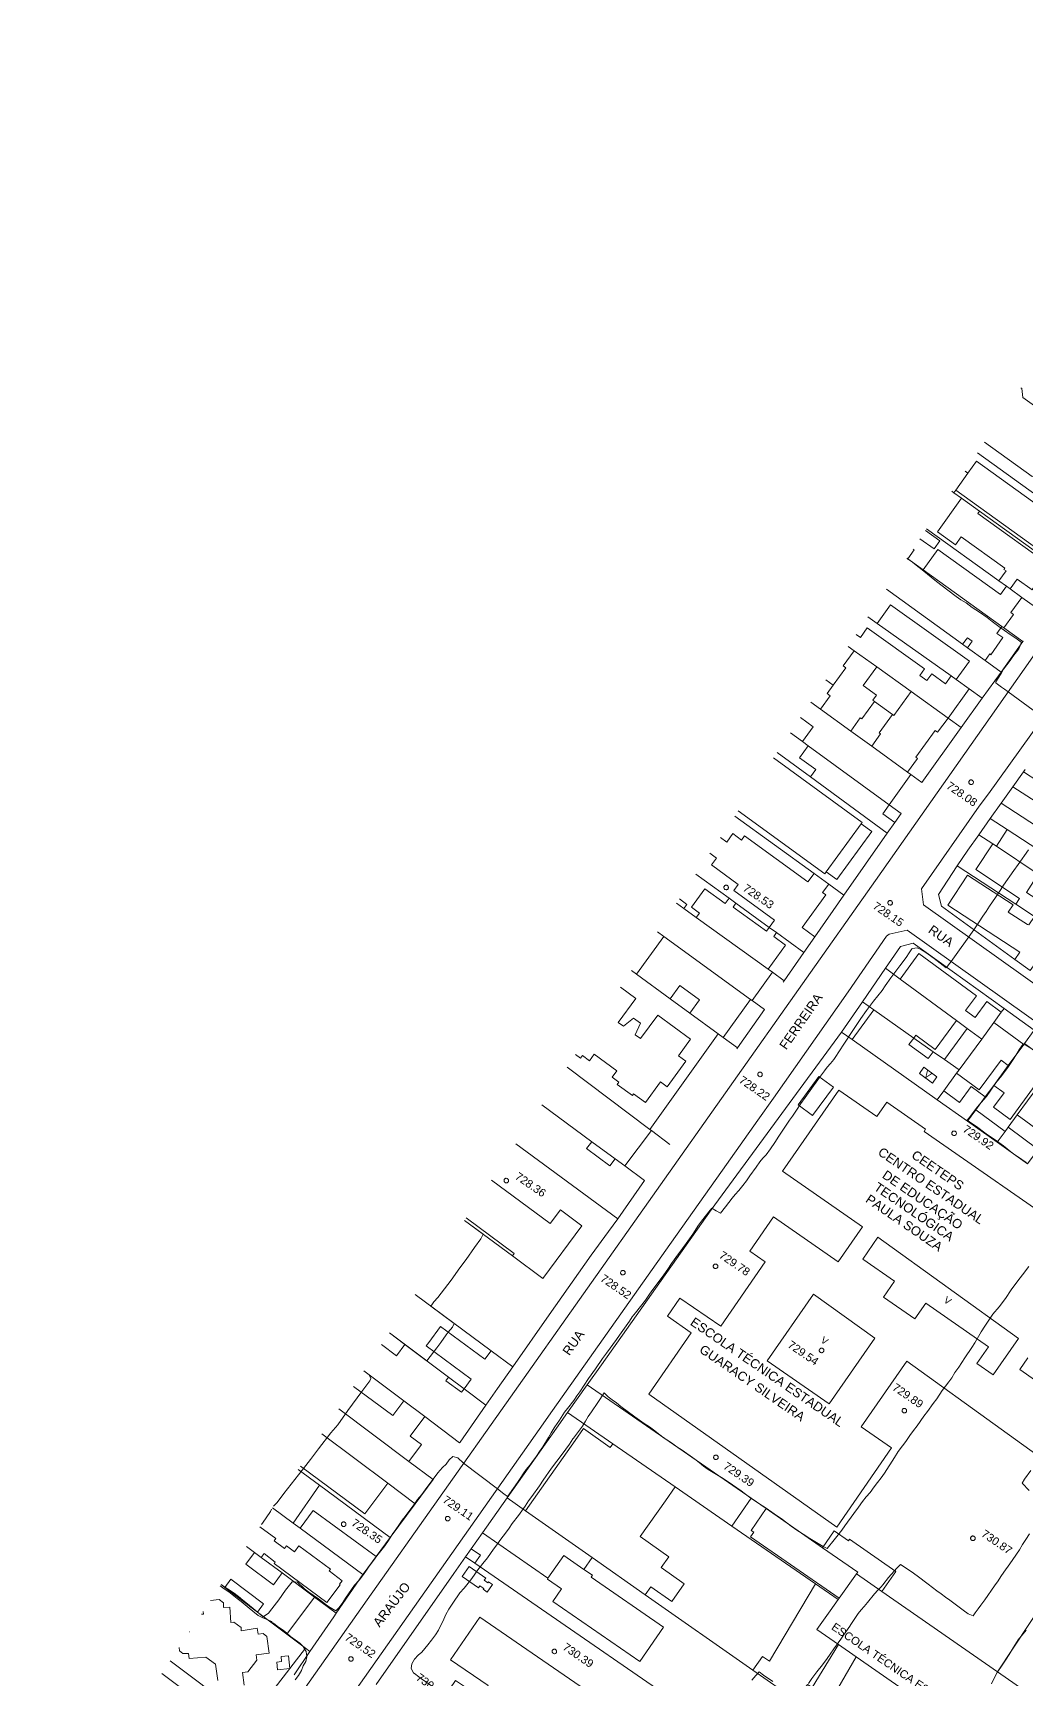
# Model space of a CAD drawing. Header units: metres. Extents: x 322294 to 7190115, y 7390841 to 10157759.
# Drawn here: x 322854.4 to 323071.6, y 7393834.1 to 7394194.1 of the extents above; entities that cross this region are included whole.
import ezdxf
from ezdxf.enums import TextEntityAlignment as Align

# ---------------------------------------------------------------- set-up
doc = ezdxf.new("R2010")
doc.units = ezdxf.units.M
doc.layers.get('0').update_dxf_attribs({"lineweight": 18})
for name, color, linetype, lineweight in [('100_SIST_VIARIO_MEIO_FIO', 1, 'Continuous', 18), ('160_P_SIMP_ASF_TOP', 7, 'Continuous', 18), ('168_P_SIMP_PARALE_TOP', 7, 'Continuous', 18), ('206_MURO_E_MURO_ARRIMO', 7, 'Continuous', 18), ('214_PROJ_BEIRAL_EDIF', 10, 'Continuous', 18), ('216_EDIF_NOTAVEL', 2, 'Continuous', 18), ('218_EDIF_NOTAVEL_TOP', 7, 'Continuous', 18), ('600_CURVA_MESTRA', 14, 'Continuous', 18), ('602_CURVA_MESTRA_TOP', 24, 'Continuous', 18), ('604_CURVA_INTERM', 7, 'Continuous', 18), ('606_PTO_COTADO', 7, 'Continuous', 18), ('608_PTO_COTADO_INTERVIA', 1, 'Continuous', 18), ('624_SEGM_CURVA_MESTRA', 14, 'Continuous', 18), ('626_SEGM_CURVA_INTERM', 7, 'Continuous', 18)]:
    doc.layers.add(name, color=color, linetype=linetype, lineweight=lineweight)
doc.styles.add('Style-Arial', font='arial.ttf', dxfattribs={"height": 1.75})

# ---------------------------------------------------------------- blocks, each defined once
blk = doc.blocks.new('SP09')
at = {"color": 0, "linetype": 'Continuous'}
blk.add_lwpolyline([(-0.03, -0.51), (-0.14, -0.49), (-0.24, -0.46), (-0.31, -0.42), (-0.35, -0.39), (-0.42, -0.31), (-0.47, -0.24), (-0.51, -0.15), (-0.52, -0.09), (-0.52, 0.03), (-0.51, 0.11), (-0.48, 0.2), (-0.44, 0.27), (-0.4, 0.33), (-0.32, 0.39), (-0.23, 0.44), (-0.15, 0.48), (-0.1, 0.48), (-0.03, 0.48), (0.08, 0.48), (0.19, 0.44), (0.27, 0.4), (0.35, 0.32), (0.41, 0.23), (0.46, 0.11), (0.48, 0.03), (0.48, -0.03), (0.47, -0.08), (0.44, -0.21), (0.38, -0.3), (0.31, -0.38), (0.23, -0.44), (0.1, -0.49), (0.02, -0.51)], close=True, dxfattribs=at)
blk = doc.blocks.new('SP10')
at = {"color": 0, "linetype": 'Continuous'}
blk.add_lwpolyline([(-0.03, -0.51), (-0.14, -0.49), (-0.24, -0.46), (-0.31, -0.42), (-0.35, -0.39), (-0.42, -0.31), (-0.47, -0.24), (-0.51, -0.15), (-0.52, -0.09), (-0.52, 0.03), (-0.51, 0.11), (-0.48, 0.2), (-0.44, 0.27), (-0.4, 0.33), (-0.32, 0.39), (-0.23, 0.44), (-0.15, 0.48), (-0.1, 0.48), (-0.03, 0.48), (0.08, 0.48), (0.19, 0.44), (0.27, 0.4), (0.35, 0.32), (0.41, 0.23), (0.46, 0.11), (0.48, 0.03), (0.48, -0.03), (0.47, -0.08), (0.44, -0.21), (0.38, -0.3), (0.31, -0.38), (0.23, -0.44), (0.1, -0.49), (0.02, -0.51)], close=True, dxfattribs=at)

msp = doc.modelspace()

# ---------------------------------------------------------------- linework, layer by layer
at = {"layer": '100_SIST_VIARIO_MEIO_FIO'}
for points in [[(323122.344, 7394194.091), (323150.534, 7394175.757), (323151.766, 7394173.433), (323152.114, 7394171.516), (323151.608, 7394169.246), (323038.709, 7394008.744), (322958.826, 7393895.736)], [(322966.512, 7393890.6), (322967.178, 7393891.544), (322992.808, 7393927.89), (323006.096, 7393946.637), (323012.961, 7393956.309), (323016.394, 7393961.144), (323032.706, 7393984.352), (323041.062, 7393996.538), (323041.673, 7393996.951), (323045.595, 7393997.873), (323144.712, 7393927.284), (323154.562, 7393920.213), (323155.136, 7393916.657), (323148.928, 7393907.171), (323138.514, 7393891.13)], [(322958.826, 7393895.736), (322927.502, 7393851.423), (322895.355, 7393805.787), (322877.75, 7393781.41), (322875.781, 7393780.347), (322872.817, 7393780.173), (322870.132, 7393781.436), (322858.132, 7393790.316), (322854.389, 7393793.103)], [(323086.03, 7393810.731), (323079.976, 7393801.412), (323057.315, 7393766.633), (323045.978, 7393749.248), (323040.309, 7393740.555), (323037.475, 7393736.208), (323035.752, 7393733.805), (323033.085, 7393732.648), (323031.621, 7393732.794), (322988.581, 7393761.758), (322951.162, 7393787.143), (322932.79, 7393799.672), (322923.604, 7393805.937), (322918.699, 7393809.263), (322916.248, 7393810.925), (322914.622, 7393813.36), (322914.375, 7393815.554), (322915.073, 7393817.633), (322966.512, 7393890.6)]]:
    msp.add_lwpolyline(points, dxfattribs=at)
msp.add_lwpolyline([(323061.362, 7394024.951), (323048.767, 7394006.893), (323049.186, 7394003.383), (323138.929, 7393939.466), (323158.171, 7393925.925), (323161.314, 7393926.496), (323179.105, 7393953.522), (323192.044, 7393973.189), (323190.411, 7393977.324), (323129.918, 7394017.067), (323098.482, 7394037.595), (323082.195, 7394048.157), (323077.499, 7394047.317), (323063.386, 7394027.677)], close=True, dxfattribs=at)
at = {"layer": '206_MURO_E_MURO_ARRIMO'}
for p, q in [((323066.133, 7394054.292), (323070.934, 7394060.971)), ((323070.934, 7394060.971), (323071.025, 7394061.097)), ((323062.043, 7394048.602), (323066.133, 7394054.292)), ((323057.438, 7394042.195), (323062.043, 7394048.602)), ((323048.786, 7394030.159), (323057.438, 7394042.195)), ((323068.729, 7394029.234), (323071.047, 7394032.487)), ((323071.047, 7394032.487), (323071.396, 7394032.977)), ((323042.882, 7394021.42), (323044.264, 7394023.401)), ((323031.789, 7394005.524), (323041.253, 7394019.086)), ((323061.256, 7394018.744), (323063.774, 7394022.279)), ((323056.548, 7394011.894), (323058.858, 7394015.378)), ((323058.858, 7394015.378), (323061.256, 7394018.744)), ((323052.435, 7394005.69), (323056.548, 7394011.894)), ((323025.414, 7393996.389), (323031.789, 7394005.524)), ((323053.136, 7394003.077), (323052.435, 7394005.69)), ((323069.167, 7393991.455), (323053.136, 7394003.077)), ((323044.131, 7393994.285), (323040.86, 7393989.513)), ((323046.899, 7393995.019), (323044.131, 7393994.285)), ((323066.806, 7393980.717), (323046.899, 7393995.019)), ((323018.727, 7393986.807), (323023.029, 7393992.972)), ((323018.519, 7393986.508), (323018.727, 7393986.807)), ((323035.817, 7393982.157), (323031.27, 7393975.525)), ((323073.401, 7393975.979), (323066.806, 7393980.717)), ((323031.27, 7393975.525), (323002.753, 7393936.728)), ((323008.475, 7393972.097), (323008.358, 7393971.93)), ((323002.753, 7393936.728), (322978.727, 7393902.803)), ((322982.352, 7393934.736), (322980.291, 7393931.969)), ((322976.455, 7393926.794), (322980.291, 7393931.969)), ((322967.296, 7393913.748), (322976.455, 7393926.794)), ((322959.336, 7393902.364), (322967.296, 7393913.748)), ((322978.727, 7393902.803), (322975.633, 7393898.43)), ((322971.349, 7393892.375), (322968.943, 7393888.975)), ((322968.943, 7393888.975), (322958.124, 7393873.682)), ((322932.524, 7393865.009), (322938.007, 7393872.413)), ((322958.124, 7393873.682), (322952.699, 7393866.015)), ((322929.439, 7393860.844), (322932.524, 7393865.009)), ((322949.034, 7393860.835), (322946.434, 7393857.159)), ((322950.254, 7393862.559), (322949.034, 7393860.835)), ((322920.718, 7393848.457), (322926.566, 7393856.936)), ((322946.434, 7393857.159), (322929.451, 7393832.892)), ((322914.988, 7393840.073), (322920.203, 7393847.71)), ((322920.203, 7393847.71), (322920.718, 7393848.457)), ((322911.53, 7393835.01), (322914.988, 7393840.073))]:
    msp.add_line(p, q, dxfattribs=at)
for points in [[(323057.471, 7394092.326), (323055.809, 7394093.521)], [(323081.189, 7394075.275), (323061.42, 7394089.487)], [(323065.671, 7394074.264), (323049.864, 7394085.628)], [(323075.447, 7394067.236), (323070.707, 7394070.643)], [(323039.083, 7394064.935), (323037.018, 7394066.404)], [(323070.934, 7394060.971), (323066.786, 7394063.953)], [(323058.801, 7394059.611), (323057.738, 7394060.382)], [(323066.133, 7394054.292), (323062.643, 7394056.823)], [(323062.043, 7394048.602), (323059.164, 7394050.65)], [(323057.438, 7394042.195), (323054.598, 7394044.231)], [(323022.69, 7394039.104), (323020.057, 7394041.021)], [(323024.457, 7394031.376), (323017.173, 7394036.706)], [(323048.786, 7394030.159), (323046.385, 7394031.894)], [(323074.204, 7394030.438), (323071.047, 7394032.487)], [(323007.893, 7394022.819), (323025.234, 7394010.268)], [(323044.264, 7394023.401), (323041.689, 7394025.275)], [(323061.256, 7394018.744), (323064.312, 7394016.725)], [(323069.354, 7394003.537), (323056.548, 7394011.894)], [(323006.653, 7394004.824), (322999.384, 7394010.085)], [(323028.444, 7394007.945), (323031.789, 7394005.524)], [(323015.427, 7393998.474), (323008.166, 7394003.729)], [(323018.727, 7393986.807), (323016.163, 7393988.648)], [(323066.806, 7393980.717), (323066.202, 7393979.894)], [(323073.401, 7393975.979), (323071.271, 7393973.078)], [(323031.27, 7393975.525), (323033.543, 7393973.916)], [(323051.314, 7393971.272), (323047.049, 7393974.268)], [(323064.548, 7393963.92), (323062.681, 7393961.377)], [(323067.693, 7393954.75), (323069.699, 7393957.48)], [(322993.704, 7393950.971), (322989.654, 7393954.025)], [(322959.282, 7393926.628), (322948.803, 7393934.392)], [(322937.96, 7393918.166), (322954.613, 7393905.855)], [(322932.373, 7393909.804), (322935.763, 7393907.259)], [(322945.314, 7393900.088), (322948.691, 7393897.554)], [(322932.524, 7393865.009), (322917.039, 7393876.466)], [(322962.148, 7393870.857), (322958.124, 7393873.682)], [(323011.508, 7393873.602), (323014.774, 7393871.339)], [(322911.294, 7393868.176), (322912.806, 7393867.064)], [(323007.287, 7393867.504), (323025.537, 7393854.873)], [(322904.329, 7393860.67), (322908.895, 7393857.267)], [(322949.034, 7393860.835), (322951.066, 7393859.432)], [(322915.985, 7393851.984), (322920.718, 7393848.457)], [(322914.988, 7393840.073), (322913.997, 7393840.821)]]:
    msp.add_lwpolyline(points, dxfattribs=at)
at = {"layer": '214_PROJ_BEIRAL_EDIF'}
for points in [[(323070.483, 7394116.483), (323070.716, 7394116.315), (323070.926, 7394114.348), (323077.023, 7394109.964), (323078.967, 7394110.259), (323081.061, 7394108.753), (323081.493, 7394106.662), (323079.931, 7394104.489), (323078.171, 7394104.359), (323075.955, 7394101.277), (323076.253, 7394099.985), (323074.249, 7394097.197), (323072.969, 7394097.082), (323062.533, 7394104.585)], [(323060.957, 7394102.228), (323087.078, 7394083.449)], [(323058.286, 7394098.23), (323058.861, 7394097.816), (323056.236, 7394094.115), (323055.809, 7394093.521), (323055.357, 7394093.846)], [(323049.637, 7394085.287), (323052.773, 7394083.031), (323051.483, 7394081.237), (323048.408, 7394083.448)], [(323046.919, 7394081.22), (323047.175, 7394081.036), (323045.761, 7394079.068), (323045.572, 7394079.204)], [(323045.572, 7394079.204), (323045.761, 7394079.068), (323049.125, 7394076.65), (323066.332, 7394064.28), (323065.251, 7394062.776), (323066.566, 7394061.83), (323063.891, 7394058.109), (323063.678, 7394058.263), (323062.643, 7394056.823), (323058.801, 7394059.611), (323059.838, 7394061.041), (323058.775, 7394061.813), (323057.738, 7394060.382), (323041.074, 7394072.472)], [(323032.695, 7394059.934), (323034.032, 7394058.976), (323038.938, 7394055.459), (323046.469, 7394050.059), (323054.598, 7394044.231), (323059.164, 7394050.65), (323056.343, 7394052.656), (323055.231, 7394053.447), (323054.027, 7394051.754), (323050.968, 7394053.931), (323049.93, 7394052.471), (323048.371, 7394053.58), (323049.406, 7394055.035), (323036.852, 7394063.966), (323035.375, 7394061.89), (323034.445, 7394062.552)], [(323027.805, 7394052.616), (323029.416, 7394051.446), (323028.096, 7394049.628), (323028.779, 7394049.132), (323026.628, 7394046.171)], [(323022.293, 7394044.367), (323025.056, 7394042.36), (323022.69, 7394039.104), (323023.972, 7394038.171), (323041.689, 7394025.275), (323046.385, 7394031.894), (323045.662, 7394032.416), (323037.846, 7394038.065), (323033.258, 7394041.38), (323026.628, 7394046.171), (323024.517, 7394047.696)], [(323026.628, 7394046.171), (323024.517, 7394047.696)], [(323027.904, 7394010.615), (323035.539, 7394021.124), (323035.762, 7394021.43), (323016.376, 7394035.514)], [(323008.639, 7394023.935), (323027.583, 7394010.172), (323027.904, 7394010.615)], [(323028.444, 7394007.945), (323025.234, 7394010.268), (323023.891, 7394008.42), (323010.052, 7394018.474), (323009.399, 7394017.576), (323007.487, 7394018.965), (323006.156, 7394017.134), (323004.768, 7394018.142)], [(323002.452, 7394014.677), (323003.893, 7394013.63), (323002.8, 7394012.126), (323008.678, 7394007.856), (323007.699, 7394006.508), (323016.577, 7394000.057), (323015.427, 7393998.474), (323017.033, 7393997.312), (323023.029, 7393992.972), (323025.414, 7393996.389), (323022.609, 7393998.428), (323027.818, 7394005.598), (323027.112, 7394006.111), (323028.444, 7394007.945)], [(322995.146, 7394003.743), (322996.785, 7394002.567), (322997.447, 7394003.478), (322995.779, 7394004.69)], [(322995.146, 7394003.743), (322996.785, 7394002.567), (322999.462, 7394000.644), (323015.2, 7393989.34), (323016.163, 7393988.648), (323011.673, 7393982.468), (323011.371, 7393982.687)], [(322985.334, 7393989.059), (322986.426, 7393988.258), (322992.395, 7393996.473), (322990.977, 7393997.504)], [(323011.371, 7393982.687), (322992.395, 7393996.473), (322990.977, 7393997.504)], [(322985.334, 7393989.059), (322986.426, 7393988.258), (322993.794, 7393982.858), (322998.074, 7393979.72), (323004.249, 7393975.195), (322989.346, 7393954.257), (322971.215, 7393967.931)], [(322982.9, 7393985.417), (322986.288, 7393982.936), (322982.433, 7393977.673), (322983.546, 7393976.858), (322985.739, 7393978.62), (322987.255, 7393977.51), (322986.142, 7393974.99), (322987.299, 7393974.142), (322991.062, 7393979.281), (322998.252, 7393974.016), (322995.588, 7393970.378), (322997.219, 7393969.183), (322993.144, 7393963.618), (322991.681, 7393964.69), (322988.366, 7393960.164), (322985.779, 7393962.058), (322985.5, 7393961.677), (322982.206, 7393964.089), (322982.577, 7393964.596), (322981.104, 7393965.674), (322982.13, 7393967.074), (322977.175, 7393970.703), (322976.135, 7393969.283), (322974.585, 7393970.418), (322974.188, 7393969.876), (322973.065, 7393970.699)], [(322971.215, 7393967.931), (322989.346, 7393954.257), (322989.654, 7393954.025), (322983.825, 7393946.297), (322981.708, 7393947.851), (322976.608, 7393951.595), (322965.666, 7393959.628)], [(322976.608, 7393951.595), (322965.666, 7393959.628)], [(322959.999, 7393951.147), (322982.352, 7393934.736), (322988.193, 7393943.09), (322983.825, 7393946.297), (322981.708, 7393947.851), (322980.588, 7393946.326), (322975.488, 7393950.071), (322976.608, 7393951.595)], [(322959.282, 7393926.628), (322965.941, 7393921.695), (322974.472, 7393933.209), (322969.752, 7393936.706), (322967.509, 7393933.678), (322954.679, 7393943.184)], [(322949.171, 7393934.942), (322959.675, 7393927.159), (322959.282, 7393926.628)], [(322940.965, 7393907.672), (322943.562, 7393911.181), (322953.25, 7393904.013), (322954.613, 7393905.855), (322959.336, 7393902.364), (322956.016, 7393897.614)], [(322930.653, 7393907.23), (322933.941, 7393904.797), (322935.763, 7393907.259), (322945.314, 7393900.088), (322944.728, 7393899.296), (322948.122, 7393896.785), (322948.691, 7393897.554)], [(322948.691, 7393897.554), (322950.257, 7393899.671), (322940.426, 7393906.944), (322940.965, 7393907.672)], [(322948.691, 7393897.554), (322953.467, 7393893.968), (322947.83, 7393885.907), (322947.716, 7393885.749), (322940.083, 7393891.48), (322935.5, 7393894.921), (322926.794, 7393901.456)], [(322924.52, 7393898.053), (322933.113, 7393891.695), (322935.5, 7393894.921), (322940.083, 7393891.48), (322936.917, 7393887.201), (322939.364, 7393885.392), (322936.607, 7393881.665)], [(322956.016, 7393897.614), (322953.467, 7393893.968), (322948.691, 7393897.554)], [(322921.265, 7393893.182), (322936.607, 7393881.665), (322941.91, 7393877.683)], [(322936.607, 7393881.665), (322921.265, 7393893.182)], [(322917.608, 7393887.709), (322932.006, 7393876.913)], [(322941.91, 7393877.683), (322938.007, 7393872.413), (322932.006, 7393876.913), (322917.608, 7393887.709)], [(322972.976, 7393886.281), (322962.148, 7393870.857), (322976.706, 7393860.637), (322988.305, 7393852.494), (322989.526, 7393854.233), (322994.117, 7393851.01), (322996.851, 7393854.905), (322991.823, 7393858.435), (322993.497, 7393860.82), (322987.236, 7393865.216), (322992.748, 7393873.068)], [(322994.873, 7393876.095), (322981.229, 7393885.538), (322980.672, 7393884.744), (322974.794, 7393888.87), (322972.976, 7393886.281)], [(322912.392, 7393879.904), (322917.039, 7393876.466), (322911.294, 7393868.176), (322906.777, 7393871.501)], [(322932.006, 7393876.913), (322927.02, 7393870.172), (322912.88, 7393880.634)], [(322992.748, 7393873.068), (322994.873, 7393876.095)], [(322901.132, 7393863.052), (322902.879, 7393861.75), (322904.329, 7393860.67), (322904.945, 7393861.496), (322907.394, 7393859.671), (322907.149, 7393859.341), (322918.639, 7393850.779), (322921.565, 7393854.704), (322921.444, 7393854.794), (322922.035, 7393855.586), (322919.188, 7393857.708), (322919.476, 7393858.094), (322912.571, 7393863.239), (322911.589, 7393861.922), (322909.866, 7393863.207), (322909.439, 7393862.634), (322907.158, 7393864.333), (322907.5, 7393864.791), (322904.024, 7393867.381)], [(322901.132, 7393863.052), (322902.879, 7393861.75), (322900.959, 7393859.174), (322906.975, 7393854.691), (322908.895, 7393857.267), (322915.985, 7393851.984), (322909.895, 7393843.92), (322903.523, 7393848.733)], [(322903.523, 7393848.733), (322904.85, 7393850.49), (322897.71, 7393855.883), (322896.382, 7393854.126), (322895.574, 7393854.736)], [(322909.895, 7393843.92), (322903.523, 7393848.733), (322896.382, 7393854.126), (322895.574, 7393854.736)], [(323023.954, 7393852.214), (323025.537, 7393854.873), (323030.504, 7393851.436)], [(322895.154, 7393851.446), (322893.24, 7393851.243)], [(322900.6, 7393832.734), (322900.194, 7393835.515), (322901.426, 7393835.647), (322903.344, 7393838.186), (322903.198, 7393839.362), (322906.074, 7393839.728), (322905.536, 7393843.412), (322904.759, 7393843.999), (322903.648, 7393843.892), (322903.473, 7393845.165), (322899.953, 7393844.599), (322899.902, 7393845.333), (322898.353, 7393846.503), (322897.712, 7393846.427), (322897.457, 7393849.802), (322896.058, 7393849.701), (322896.055, 7393850.765), (322895.154, 7393851.446)], [(323028.769, 7393848.996), (323025.86, 7393844.902), (323030.6, 7393841.608), (323024.834, 7393832.198), (323023.803, 7393832.915), (323021.332, 7393829.362), (323018.11, 7393831.605), (323011.833, 7393836.004), (323013.957, 7393839.037), (323015.476, 7393837.973), (323023.954, 7393852.214)], [(323030.504, 7393851.436), (323028.769, 7393848.996)], [(322891.661, 7393848.88), (322891.73, 7393848.271), (322891.238, 7393848.246)], [(322884.407, 7393838.025), (322898.483, 7393827.501), (322901.903, 7393824.944), (322907.185, 7393831.938), (322910.574, 7393836.378), (322913.997, 7393840.821), (322909.895, 7393843.92)], [(322888.68, 7393844.419), (322888.685, 7393844.393), (322888.661, 7393844.39)], [(322886.374, 7393840.969), (322886.449, 7393840.219), (322887.188, 7393839.661), (322888.402, 7393839.686), (322888.531, 7393838.578), (322892.245, 7393838.878), (322894.328, 7393837.305), (322894.812, 7393833.778)], [(322882.583, 7393835.295), (322887.822, 7393831.337), (322886.774, 7393829.95)], [(322886.774, 7393829.95), (322896.005, 7393822.978), (322897.902, 7393825.49), (322897.448, 7393826.132), (322898.483, 7393827.501), (322884.407, 7393838.025)]]:
    msp.add_lwpolyline(points, dxfattribs=at)
for points in [[(323058.861, 7394097.816), (323056.236, 7394094.115), (323077.618, 7394078.743), (323082.158, 7394085.059), (323060.753, 7394100.448)], [(323068.16, 7394072.474), (323067.325, 7394073.075), (323065.671, 7394074.264), (323067.226, 7394076.428), (323066.75, 7394076.77), (323066.947, 7394077.043), (323057.431, 7394083.884), (323056.187, 7394082.154), (323052.212, 7394085.011), (323057.471, 7394092.326), (323061.42, 7394089.487), (323061.055, 7394088.98), (323077.917, 7394076.857), (323074.317, 7394071.85), (323073.196, 7394072.656), (323072.93, 7394072.286), (323069.696, 7394074.611)], [(323066.786, 7394063.953), (323066.332, 7394064.28), (323049.125, 7394076.65), (323052.326, 7394081.103), (323066.019, 7394071.259), (323067.325, 7394073.075), (323068.16, 7394072.474), (323070.707, 7394070.643), (323068.311, 7394067.311), (323068.897, 7394066.89)], [(323056.343, 7394052.656), (323055.231, 7394053.447), (323039.083, 7394064.935), (323041.967, 7394068.988), (323059.227, 7394056.709)], [(323029.416, 7394051.446), (323028.096, 7394049.628), (323028.779, 7394049.132), (323026.628, 7394046.171), (323033.258, 7394041.38), (323035.361, 7394044.314), (323035.718, 7394044.058), (323038.47, 7394047.895), (323038.127, 7394048.141), (323038.92, 7394049.247), (323035.99, 7394051.348), (323038.938, 7394055.459), (323034.032, 7394058.976), (323031.619, 7394055.656), (323032.179, 7394055.249)], [(323038.938, 7394055.459), (323046.469, 7394050.059), (323042.728, 7394044.842), (323042.433, 7394045.053), (323038.47, 7394047.895), (323038.127, 7394048.141), (323038.92, 7394049.247), (323035.99, 7394051.348)], [(323042.433, 7394045.053), (323039.519, 7394040.988), (323039.798, 7394040.788), (323037.846, 7394038.065), (323045.662, 7394032.416), (323047.843, 7394035.418), (323047.48, 7394035.682), (323051.742, 7394041.548), (323052.253, 7394041.176), (323054.598, 7394044.231), (323046.469, 7394050.059), (323042.728, 7394044.842)], [(323023.972, 7394038.171), (323041.689, 7394025.275), (323040.268, 7394023.319), (323042.882, 7394021.42), (323041.253, 7394019.086), (323024.457, 7394031.376), (323025.631, 7394032.991), (323022.082, 7394035.569)], [(323090.459, 7394015.054), (323087.629, 7394016.9), (323085.819, 7394018.081), (323072.805, 7394026.574), (323068.729, 7394029.234), (323066.166, 7394025.636), (323083.283, 7394014.467), (323084.735, 7394016.704), (323086.655, 7394015.459), (323085.199, 7394013.216), (323087.955, 7394011.418), (323089.937, 7394014.296)], [(323082.708, 7394009.924), (323085.619, 7394008.025), (323087.955, 7394011.418), (323085.199, 7394013.216), (323083.283, 7394014.467), (323066.166, 7394025.636), (323063.774, 7394022.279), (323067.489, 7394019.855), (323077.527, 7394013.305), (323078.136, 7394014.244), (323083.326, 7394010.876)], [(323027.904, 7394010.615), (323035.539, 7394021.124), (323037.872, 7394019.429), (323030.237, 7394008.92)], [(323083.078, 7394004.334), (323083.965, 7394005.623), (323085.619, 7394008.025), (323082.708, 7394009.924), (323081.815, 7394008.549), (323076.626, 7394011.917), (323077.527, 7394013.305), (323067.489, 7394019.855), (323065.114, 7394016.196), (323074.288, 7394010.138), (323079.402, 7394006.762)], [(323079.402, 7394006.762), (323083.078, 7394004.334), (323078.444, 7393997.605), (323073.466, 7394000.854), (323069.354, 7394003.537), (323070.192, 7394004.805), (323060.616, 7394011.128), (323064.312, 7394016.725), (323065.114, 7394016.196), (323074.288, 7394010.138), (323071.684, 7394006.125), (323076.823, 7394002.789)], [(323076.325, 7393994.528), (323073.95, 7393991.078), (323072.531, 7393989.017), (323069.167, 7393991.455), (323070.218, 7393993.066), (323054.478, 7394003.333), (323058.775, 7394009.92), (323068.771, 7394003.4), (323067.733, 7394001.809), (323071.937, 7393999.067), (323072.253, 7393998.996), (323073.466, 7394000.854), (323078.444, 7393997.605)], [(322999.462, 7394000.644), (323015.2, 7393989.34), (323019.004, 7393994.575), (323016.412, 7393996.458), (323017.033, 7393997.312), (323015.427, 7393998.474), (323014.813, 7393997.629), (323007.561, 7394002.897), (323008.166, 7394003.729), (323006.653, 7394004.824), (323005.834, 7394003.697), (323001.384, 7394006.93), (322998.426, 7394002.86), (323000.158, 7394001.602)], [(322993.794, 7393982.858), (322986.426, 7393988.258), (322992.395, 7393996.473), (323011.371, 7393982.687), (323005.345, 7393974.392), (323004.249, 7393975.195), (322998.074, 7393979.72), (323000.207, 7393982.656), (322995.913, 7393985.775)], [(323061.911, 7393974.049), (323058.763, 7393976.362), (323056.392, 7393978.103), (323044.058, 7393987.163), (323048.16, 7393992.75), (323060.742, 7393983.513), (323058.372, 7393980.284), (323060.446, 7393978.762), (323063.002, 7393982.243), (323066.202, 7393979.894), (323064.58, 7393977.684)], [(323056.392, 7393978.103), (323044.058, 7393987.163), (323040.86, 7393989.513), (323035.817, 7393982.157), (323038.309, 7393980.407), (323047.049, 7393974.268), (323047.496, 7393974.876), (323051.71, 7393971.763)], [(323011.673, 7393982.468), (323014.379, 7393980.502), (323008.475, 7393972.097), (323005.345, 7393974.392), (323011.371, 7393982.687)], [(323052.147, 7393960.749), (323033.543, 7393973.916), (323038.309, 7393980.407), (323047.049, 7393974.268), (323046.009, 7393972.856), (323050.212, 7393969.771), (323051.314, 7393971.272), (323053.744, 7393969.565), (323056.961, 7393967.306), (323056.413, 7393966.56), (323053.614, 7393962.747)], [(323053.744, 7393969.565), (323058.763, 7393976.362), (323061.911, 7393974.049), (323056.961, 7393967.306)], [(323056.413, 7393966.56), (323061.379, 7393962.915), (323066.147, 7393969.409), (323067.726, 7393968.249), (323071.125, 7393972.879), (323064.58, 7393977.684), (323061.911, 7393974.049), (323056.961, 7393967.306)], [(323074.185, 7393963.581), (323077.698, 7393968.36), (323071.271, 7393973.078), (323071.125, 7393972.879), (323067.726, 7393968.249), (323064.548, 7393963.92), (323066.827, 7393962.246), (323064.528, 7393959.116), (323068.12, 7393956.479), (323073.631, 7393963.987)], [(323069.699, 7393957.48), (323074.185, 7393963.581), (323077.698, 7393968.36), (323077.803, 7393968.503), (323078.978, 7393967.635), (323079.777, 7393968.717), (323082.399, 7393966.779), (323083.219, 7393967.888), (323085.936, 7393965.88), (323080.704, 7393958.746), (323079.01, 7393959.998), (323074.517, 7393953.919)], [(323049.288, 7393967.859), (323052.129, 7393965.774), (323051.124, 7393964.405), (323048.283, 7393966.491)], [(323053.614, 7393962.747), (323057.085, 7393960.199), (323059.607, 7393963.634), (323062.681, 7393961.377), (323060.601, 7393958.544), (323058.776, 7393956.057), (323052.147, 7393960.749)], [(323067.019, 7393953.833), (323060.601, 7393958.544), (323058.776, 7393956.057), (323065.273, 7393951.459)], [(323067.019, 7393953.833), (323067.693, 7393954.75), (323074.23, 7393949.92), (323071.912, 7393946.76), (323065.273, 7393951.459)], [(322912.806, 7393867.064), (322926.566, 7393856.936), (322926.843, 7393857.338), (322929.439, 7393860.844), (322915.681, 7393870.97)], [(322951.066, 7393859.432), (322952.266, 7393861.17), (322950.254, 7393862.559), (322952.699, 7393866.015), (322967.039, 7393856.114), (322966.923, 7393855.945), (322970.006, 7393853.817), (322968.085, 7393851.034), (322987.133, 7393837.882), (322992.343, 7393845.428), (322976.481, 7393856.379), (322976.75, 7393856.769), (322974.912, 7393858.038), (322976.706, 7393860.637), (322988.305, 7393852.494), (323011.833, 7393836.004), (323018.11, 7393831.605), (323009.599, 7393819.017)], [(322967.039, 7393856.114), (322966.923, 7393855.945), (322970.006, 7393853.817), (322968.085, 7393851.034), (322987.133, 7393837.882), (322992.343, 7393845.428), (322976.481, 7393856.379), (322976.75, 7393856.769), (322974.912, 7393858.038), (322970.48, 7393861.098)], [(322910.574, 7393836.378), (322907.897, 7393836.099), (322907.72, 7393837.801), (322908.77, 7393837.911), (322908.656, 7393839.004), (322910.283, 7393839.174)], [(323058.341, 7393785.362), (323056.325, 7393786.755), (323028.151, 7393806.207), (323009.599, 7393819.017), (323018.11, 7393831.605), (323021.332, 7393829.362), (323026.708, 7393825.619), (323034.466, 7393838.922), (323080.384, 7393807.019), (323077.999, 7393803.404), (323072.479, 7393794.871), (323063.814, 7393781.583)]]:
    msp.add_lwpolyline(points, close=True, dxfattribs=at)
at = {"layer": '216_EDIF_NOTAVEL'}
for points in [[(323026.31, 7393965.853), (323029.494, 7393963.513), (323024.938, 7393957.315), (323021.755, 7393959.655)], [(323039.193, 7393930.68), (323035.892, 7393925.918), (323042.85, 7393921.095), (323040.418, 7393917.585), (323047.269, 7393912.836), (323049.659, 7393916.285), (323063.422, 7393906.746), (323060.876, 7393903.072), (323064.437, 7393900.604), (323069.949, 7393908.558)], [(323025.117, 7393918.269), (323014.996, 7393903.666), (323028.575, 7393894.255), (323038.531, 7393908.619)], [(323121.331, 7393911.663), (323125.772, 7393908.506), (323139.475, 7393898.767), (323096.815, 7393831.918), (323088.597, 7393819.464), (323065.358, 7393835.625), (323117.512, 7393914.377)], [(322981.229, 7393885.538), (322994.873, 7393876.095), (323007.287, 7393867.504), (323011.508, 7393873.602), (322975.633, 7393898.43), (322971.349, 7393892.375)], [(323034.512, 7393857.077), (323030.724, 7393851.747), (323011.351, 7393865.154), (323012.055, 7393866.171), (323011.475, 7393866.573), (323014.774, 7393871.339), (323027.104, 7393862.795), (323034.79, 7393857.469)], [(323034.512, 7393857.077), (323040.091, 7393853.197), (323043.152, 7393857.613), (323033.022, 7393864.633), (323032.786, 7393864.292), (323029.649, 7393866.466), (323027.104, 7393862.795), (323034.79, 7393857.469)], [(322949.805, 7393858.671), (322953.442, 7393856.159), (322953.109, 7393855.677), (322953.921, 7393855.116), (322954.065, 7393855.324), (322954.877, 7393854.764), (322953.729, 7393853.103), (322952.862, 7393853.701), (322952.982, 7393853.875), (322952.16, 7393854.442), (322951.878, 7393854.034), (322948.306, 7393856.5)], [(322957.595, 7393829.206), (322956.194, 7393827.145), (322958.375, 7393825.663), (322956.176, 7393822.426), (322944.492, 7393830.365), (322946.815, 7393833.784), (322952.25, 7393830.091), (322953.974, 7393832.628), (322945.688, 7393838.258), (322952.165, 7393847.639), (322983.164, 7393826.235), (322976.779, 7393816.988), (322957.883, 7393829.63)]]:
    msp.add_lwpolyline(points, close=True, dxfattribs=at)
for points in [[(323086.831, 7393873.873), (323045.537, 7393903.579), (323035.581, 7393889.214), (323042.213, 7393884.617), (323030.19, 7393867.27), (322989.106, 7393896.404), (322998.392, 7393909.802), (322993.154, 7393913.433), (322995.902, 7393917.398), (323004.817, 7393911.219), (323014.58, 7393925.307), (323011.173, 7393927.668), (323016.362, 7393935.155), (323030.549, 7393925.323), (323035.855, 7393932.979), (323018.335, 7393945.122), (323030.645, 7393962.884), (323038.988, 7393957.102), (323041.141, 7393960.207), (323049.649, 7393954.311), (323049.295, 7393953.8), (323082.053, 7393931.096)], [(323071.997, 7393904.306), (323070.24, 7393901.771), (323077.14, 7393896.989)], [(323028.769, 7393848.996), (323030.504, 7393851.436), (323030.724, 7393851.747), (323034.512, 7393857.077)], [(323034.512, 7393857.077), (323040.091, 7393853.197), (323065.358, 7393835.625), (323088.597, 7393819.464), (323083.812, 7393812.213)], [(323083.812, 7393812.213), (323080.384, 7393807.019), (323034.466, 7393838.922), (323030.6, 7393841.608), (323025.86, 7393844.902), (323028.769, 7393848.996)]]:
    msp.add_lwpolyline(points, dxfattribs=at)
at = {"layer": '600_CURVA_MESTRA', "elevation": 730}
for points in [[(323071.649, 7393947.053), (323069.746, 7393948.344), (323068.656, 7393949.121), (323066.653, 7393950.719), (323064.853, 7393952.032), (323063.949, 7393952.595), (323062.875, 7393953.309), (323060.74, 7393954.894), (323059.77, 7393955.559), (323058.754, 7393956.332), (323059.472, 7393957.198), (323060.727, 7393958.827), (323061.368, 7393959.656), (323062.27, 7393960.772), (323062.964, 7393961.51), (323065.008, 7393964.464), (323065.636, 7393965.285), (323066.306, 7393966.103), (323067.794, 7393968.052), (323068.925, 7393969.811), (323069.659, 7393970.967), (323070.189, 7393971.86), (323070.92, 7393972.843), (323071.561, 7393972.692), (323072.647, 7393972.058)], [(322972.494, 7393886.602), (322972.615, 7393886.781), (322973.959, 7393888.532), (322974.575, 7393889.416), (322975.252, 7393890.465), (322975.85, 7393891.469), (322976.529, 7393892.515), (322977.931, 7393894.529), (322979.365, 7393896.66), (322980.197, 7393895.799), (322981.083, 7393895.17), (322982.008, 7393894.479), (322982.986, 7393893.713), (322986.033, 7393891.433), (322987.045, 7393890.688), (322988.109, 7393889.961), (322989.263, 7393889.213), (322990.409, 7393888.37), (322991.516, 7393887.448), (322992.474, 7393886.756), (322993.402, 7393886.17), (322994.364, 7393885.528), (322995.252, 7393884.895), (322996.154, 7393884.294), (322998.141, 7393882.886), (322999.158, 7393882.153), (323000.126, 7393881.404), (323001.08, 7393880.635), (323002.093, 7393879.898), (323003.17, 7393879.233), (323004.254, 7393878.599), (323005.33, 7393877.931), (323007.388, 7393876.524), (323009.329, 7393875.262), (323010.257, 7393874.536), (323011.389, 7393873.615), (323013.356, 7393872.295), (323014.321, 7393871.74), (323015.275, 7393871.086), (323015.705, 7393870.809), (323016.519, 7393870.22), (323018.352, 7393868.975), (323020.271, 7393867.528), (323021.47, 7393866.655), (323023.434, 7393865.407), (323024.296, 7393864.832), (323027.248, 7393863.089), (323028.113, 7393862.598), (323029.647, 7393864.499), (323031.294, 7393866.634), (323032.009, 7393867.582), (323033.968, 7393870.306), (323034.998, 7393871.668), (323035.861, 7393872.897), (323036.66, 7393873.904), (323037.491, 7393874.908), (323038.397, 7393876.079), (323039.128, 7393877.058), (323039.942, 7393878.102), (323040.621, 7393879.084), (323042.826, 7393882.503), (323043.657, 7393883.824), (323044.567, 7393885.096), (323045.321, 7393886.026), (323046.194, 7393887.328), (323047.001, 7393888.399), (323047.772, 7393889.456), (323049.222, 7393891.575), (323050.043, 7393892.617), (323051.305, 7393894.315), (323052.078, 7393895.366), (323053.298, 7393897.148), (323054.746, 7393899.056), (323055.367, 7393899.974), (323056.07, 7393901.132), (323056.897, 7393902.3), (323058.238, 7393904.291), (323059.766, 7393906.611), (323060.386, 7393907.623), (323061.769, 7393909.998), (323062.574, 7393911.236), (323064.377, 7393913.868), (323065.707, 7393915.48), (323067.115, 7393917.291), (323068.369, 7393919.189), (323069.843, 7393921.177), (323070.856, 7393922.441), (323072.215, 7393924.272)], [(322938.167, 7393835.063), (322937.625, 7393835.447), (322937.116, 7393836.376), (322937.266, 7393837.4), (322937.881, 7393838.446), (322938.662, 7393839.261), (322939.42, 7393839.979), (322940.113, 7393840.75), (322940.748, 7393841.565), (322941.591, 7393842.577), (322942.466, 7393843.725), (322943.12, 7393844.736), (322944.251, 7393847.143), (322944.732, 7393848.204), (322945.371, 7393849.346), (322946.227, 7393850.657), (322947.761, 7393852.956), (322948.693, 7393853.934), (322950.163, 7393855.786), (322950.891, 7393856.789), (322951.484, 7393857.656), (322952.818, 7393859.366), (322953.784, 7393860.574), (322955.159, 7393862.479), (322955.881, 7393863.446), (322956.536, 7393864.376), (322957.941, 7393866.25), (322958.534, 7393867.101), (322959.239, 7393868.064), (322960.598, 7393869.82), (322962.086, 7393871.909), (322962.809, 7393873.061), (322963.527, 7393874.023), (322965.159, 7393876.347), (322966.026, 7393877.575), (322967.788, 7393880.196), (322970.125, 7393883.279), (322971.72, 7393885.454), (322972.494, 7393886.602)], [(322895.379, 7393854.444), (322896.253, 7393853.83), (322897.204, 7393853.158), (322899.055, 7393851.673), (322899.914, 7393851.039), (322900.815, 7393850.283), (322901.692, 7393849.611), (322902.508, 7393848.942), (322903.672, 7393847.949), (322904.658, 7393847.484), (322905.624, 7393847.126), (322906.537, 7393846.675), (322906.759, 7393846.288), (322907.037, 7393846.276), (322908.116, 7393845.434), (322909.116, 7393844.728), (322909.918, 7393844.084), (322910.7, 7393843.396), (322912.756, 7393841.896), (322913.513, 7393841.178), (322914.131, 7393840.121), (322914.291, 7393838.913), (322914.101, 7393837.9), (322913.531, 7393836.971), (322913.129, 7393835.93), (322912.456, 7393834.845), (322911.76, 7393833.87)]]:
    msp.add_lwpolyline(points, dxfattribs=at)
at = {"layer": '604_CURVA_INTERM'}
for points, elevation in [([(323045.54, 7394079.157), (323046.455, 7394078.551), (323047.572, 7394077.654), (323048.874, 7394076.659), (323052.05, 7394074.141), (323052.983, 7394073.384), (323056.307, 7394070.849), (323057.369, 7394070.081), (323058.492, 7394069.414), (323059.848, 7394068.418), (323061.428, 7394067.377), (323063.108, 7394066.206), (323064.199, 7394065.347), (323065.63, 7394064.267), (323068.15, 7394062.526), (323069.407, 7394061.741), (323070.513, 7394060.811), (323070.486, 7394060.381), (323070.038, 7394059.415), (323068.75, 7394057.703), (323068.105, 7394056.806), (323066.701, 7394054.92), (323066.139, 7394054.004), (323065.544, 7394052.984), (323065.029, 7394052.19), (323064.976, 7394051.966), (323065.386, 7394051.631), (323066.264, 7394051.039), (323066.914, 7394050.577), (323067.722, 7394049.989), (323075.364, 7394044.345)], 728), ([(323031.094, 7393842.778), (323029.581, 7393840.648), (323028.778, 7393839.483), (323028.077, 7393838.569), (323027.067, 7393837.2), (323025.857, 7393835.643), (323024.756, 7393834.172), (323024.01, 7393833.098)], 731), ([(323033.284, 7393845.979), (323033.04, 7393845.617)], 731), ([(323016.235, 7393833.556), (323014.199, 7393834.93), (323013.222, 7393835.622), (323012.508, 7393834.869), (323011.615, 7393833.815)], 731)]:
    msp.add_lwpolyline(points, dxfattribs=dict(at, elevation=elevation))
at = {"layer": '604_CURVA_INTERM', "flags": 128}
for points, elevation in [([(323072.177, 7394015.444), (323069.875, 7394012.201), (323068.905, 7394010.906), (323066.678, 7394007.696), (323066.093, 7394006.768), (323065.498, 7394005.873), (323064.893, 7394005.002), (323063.607, 7394003.071), (323062.917, 7394001.971), (323062.161, 7394000.939), (323061.365, 7393999.714), (323060.156, 7393997.905), (323055.235, 7393991.007), (323054.139, 7393989.638), (323051.533, 7393991.678), (323049.657, 7393992.985), (323048.753, 7393993.525), (323047.812, 7393993.964), (323046.76, 7393993.845), (323046.655, 7393993.76), (323046.015, 7393992.889), (323045.357, 7393991.897), (323043.995, 7393990.026), (323042.031, 7393987.452), (323040.818, 7393985.696), (323040.122, 7393984.638), (323038.274, 7393982.315), (323036.695, 7393980.265), (323035.509, 7393978.573), (323034.285, 7393976.759), (323033.556, 7393975.71), (323031.747, 7393972.943), (323029.866, 7393969.99), (323029.594, 7393969.597), (323028.838, 7393968.674), (323028.138, 7393967.871), (323027.515, 7393967.088), (323026.635, 7393965.934), (323025.102, 7393963.809), (323023.316, 7393961.265), (323022.34, 7393959.922), (323021.373, 7393958.521), (323020.526, 7393957.185), (323019.885, 7393956.305), (323018.417, 7393954.083), (323017.548, 7393952.803), (323016.66, 7393951.401), (323015.718, 7393950.019), (323014.767, 7393948.747), (323014.048, 7393947.986), (323013.381, 7393947.182), (323012.557, 7393946.044), (323011.192, 7393944.105), (323010.458, 7393943.059), (323009.636, 7393941.994), (323008.779, 7393940.949), (323007.972, 7393940.046), (323007.328, 7393939.243), (323005.907, 7393937.382), (323004.76, 7393935.957), (323003.828, 7393936.461), (323002.892, 7393937.03), (323002.261, 7393936.223), (323001.46, 7393935.263), (323000.651, 7393934.233), (322999.987, 7393933.335), (322998.695, 7393931.402), (322997.285, 7393929.349), (322996.494, 7393928.262), (322995.6, 7393927.072), (322994.076, 7393924.936), (322993.27, 7393923.702), (322992.054, 7393921.979), (322989.744, 7393919.013), (322989.098, 7393918.031), (322988.36, 7393916.961), (322986.185, 7393914.166), (322985.463, 7393913.293), (322984.862, 7393912.366), (322982.696, 7393909.304), (322982.017, 7393908.314), (322979.85, 7393905.347), (322978.989, 7393904.151), (322977.426, 7393901.908), (322975.902, 7393899.802), (322973.981, 7393896.901), (322973.383, 7393895.989), (322972.671, 7393894.992), (322971.348, 7393893.269), (322970.658, 7393892.443), (322969.534, 7393890.667), (322968.574, 7393889.222)], 729), ([(322942.704, 7393906.51), (322943.596, 7393907.658), (322944.786, 7393909.364), (322945.234, 7393909.95), (322946.16, 7393911.036), (322946.52, 7393911.838), (322941.444, 7393915.591), (322941.765, 7393916.105), (322942.113, 7393916.588), (322942.98, 7393917.548), (322945.902, 7393921.303), (322947.74, 7393924.031), (322949.153, 7393925.856), (322950.956, 7393928.435), (322952.376, 7393930.352), (322952.84, 7393931.401), (322948.803, 7393934.392)], 728), ([(322932.373, 7393909.804), (322940.576, 7393903.646), (322941.994, 7393905.595), (322942.704, 7393906.51)], 728), ([(322907.037, 7393871.89), (322907.802, 7393872.718), (322909.243, 7393874.621), (322913.274, 7393879.758), (322913.601, 7393880.092), (322915.07, 7393882.094), (322916.852, 7393884.435), (322919.583, 7393887.942), (322921.057, 7393889.67), (322923.291, 7393892.828), (322926.352, 7393896.942), (322928.095, 7393899.321), (322928.312, 7393899.815), (322927.958, 7393900.582), (322926.794, 7393901.456)], 728), ([(322968.574, 7393889.222), (322968.418, 7393888.991), (322967.771, 7393887.94), (322967.191, 7393886.931), (322965.922, 7393884.888), (322965.225, 7393883.857), (322964.508, 7393882.85), (322963.877, 7393881.926), (322963.149, 7393880.935), (322962.303, 7393879.868), (322961.621, 7393878.948), (322960.99, 7393877.952), (322960.391, 7393877.064), (322959.117, 7393875.279), (322958.482, 7393874.383), (322958.171, 7393874.009), (322957.42, 7393874.595), (322955.997, 7393875.684), (322948.594, 7393881.261), (322947.313, 7393882.44), (322946.241, 7393882.738), (322945.437, 7393882.009), (322944.757, 7393881.067), (322943.944, 7393880.314), (322942.918, 7393879.185), (322940.168, 7393875.449), (322939.432, 7393874.458), (322938.489, 7393873.326), (322937.929, 7393872.475), (322936.603, 7393870.701), (322935.838, 7393869.645), (322935.181, 7393868.793), (322934.58, 7393867.945), (322933.768, 7393866.758), (322933.114, 7393865.887), (322932.147, 7393864.361), (322931.33, 7393863.224), (322929.647, 7393861.017), (322928.905, 7393859.967), (322927.947, 7393858.731), (322927.188, 7393857.696), (322926.492, 7393856.642), (322925.734, 7393855.724), (322924.759, 7393854.632), (322924.077, 7393853.663), (322922.763, 7393851.727), (322922.207, 7393850.807), (322921.402, 7393849.726), (322920.66, 7393848.962), (322919.796, 7393849.476), (322918.802, 7393850.121), (322916.858, 7393851.602), (322914.76, 7393853.083), (322913.792, 7393853.819), (322912.281, 7393855.268), (322911.064, 7393855.343), (322909.661, 7393853.477), (322908.158, 7393851.416), (322906.665, 7393849.464), (322905.95, 7393848.507), (322904.784, 7393847.667), (322903.008, 7393849.128), (322901.316, 7393850.497), (322900.325, 7393851.355), (322899.336, 7393852.141), (322898.386, 7393852.863), (322897.332, 7393853.597), (322896.385, 7393854.193), (322895.591, 7393854.762)], 729), ([(323072.679, 7393879.65), (323071.293, 7393877.77), (323070.794, 7393876.896), (323072.3, 7393875.284)], 731), ([(322904.376, 7393867.908), (322904.715, 7393868.384), (322905.435, 7393869.353), (322906.385, 7393870.722), (322906.582, 7393871.209)], 728), ([(323072.395, 7393865.843), (323071.597, 7393864.58), (323070.869, 7393863.496), (323070.153, 7393862.362), (323068.744, 7393860.188), (323068.076, 7393859.241), (323066.761, 7393857.452), (323066.119, 7393856.465), (323065.503, 7393855.558), (323064.68, 7393854.432), (323062.576, 7393851.396), (323061.757, 7393850.245), (323061.123, 7393849.44), (323060.448, 7393848.532), (323060.025, 7393847.926), (323058.98, 7393848.356), (323057.836, 7393849.165), (323056.659, 7393850.024), (323055.799, 7393850.682), (323054.905, 7393851.322), (323054.01, 7393852.007), (323053.059, 7393852.707), (323052.084, 7393853.387), (323050.183, 7393854.794), (323047.775, 7393856.621), (323046.46, 7393857.582), (323044.132, 7393859.101), (323043.332, 7393858.354), (323041.513, 7393856.31), (323040.262, 7393854.667), (323039.916, 7393854.238), (323039.158, 7393853.519), (323038.446, 7393852.716), (323036.921, 7393850.816), (323036.225, 7393849.971), (323035.553, 7393849.213), (323034.927, 7393848.396), (323033.284, 7393845.979)], 731), ([(323071.659, 7393844.795), (323069.922, 7393842.664), (323069.167, 7393841.495), (323068.544, 7393840.565), (323067.912, 7393839.472), (323067.276, 7393838.413), (323066.529, 7393837.324), (323065.326, 7393835.491), (323064.582, 7393834.087), (323064.062, 7393833.016)], 732)]:
    msp.add_lwpolyline(points, dxfattribs=dict(at, elevation=elevation))
at = {"layer": '624_SEGM_CURVA_MESTRA', "elevation": 730}
msp.add_lwpolyline([(322942.269, 7393832.089), (322940.344, 7393833.459), (322939.387, 7393834.146), (322938.533, 7393834.804), (322938.167, 7393835.063)], dxfattribs=at)
at = {"layer": '626_SEGM_CURVA_INTERM', "elevation": 731}
msp.add_lwpolyline([(323033.04, 7393845.617), (323031.705, 7393843.638), (323031.094, 7393842.778)], dxfattribs=at)

# ---------------------------------------------------------------- block references
at = {"layer": '606_PTO_COTADO', "rotation": 325.5688295630279}
for p in [(323059.627, 7394030.209, 728.07), (323006.042, 7394007.183, 728.535), (323013.45, 7393966.302, 728.225), (323055.903, 7393953.431, 729.925), (322957.96, 7393943.087, 728.365), (322983.451, 7393922.937, 728.52), (323003.72, 7393924.343, 729.77), (323026.906, 7393905.938, 729.545), (323045.019, 7393892.756, 729.895), (323003.797, 7393882.564, 729.38), (322922.39, 7393867.928, 728.35), (322945.149, 7393869.154, 729.11), (323060.018, 7393864.863, 730.875), (322923.985, 7393838.462, 729.525), (322968.466, 7393840.095, 730.395)]:
    msp.add_blockref('SP09', p, dxfattribs=at)
at = {"layer": '608_PTO_COTADO_INTERVIA', "rotation": 325.5688295630279}
msp.add_blockref('SP10', (323041.914, 7394003.827, 728.146), dxfattribs=at)

# ---------------------------------------------------------------- texts
at = {"layer": '160_P_SIMP_ASF_TOP', "style": 'Style-Arial'}
for s, rotation, p in [('FERREIRA', 55.1336, (323018.329, 7393972.116)), ('RUA', 54.77691, (322970.9, 7393905.231))]:
    msp.add_text(s, height=2, rotation=rotation, dxfattribs=at).set_placement(p, align=Align.MIDDLE_LEFT)
msp.add_text('ARAÚJO', height=2, rotation=52.56883, dxfattribs=at).set_placement((322930.193, 7393845.277))
at = {"layer": '168_P_SIMP_PARALE_TOP', "style": 'Style-Arial'}
msp.add_text('RUA', height=2, rotation=324.66691, dxfattribs=at).set_placement((323050.621, 7393998.301), align=Align.MIDDLE_LEFT)
at = {"layer": '214_PROJ_BEIRAL_EDIF', "style": 'Style-Arial'}
msp.add_text('V', height=1.5, rotation=325.56883, dxfattribs=at).set_placement((323049.116, 7393966.028))
at = {"layer": '216_EDIF_NOTAVEL', "style": 'Style-Arial'}
for p in [(323053.455, 7393916.626), (323026.534, 7393907.853)]:
    msp.add_text('V', height=1.5, rotation=325.56883, dxfattribs=at).set_placement(p)
at = {"layer": '218_EDIF_NOTAVEL_TOP', "style": 'Style-Arial'}
for s, height, p in [('CENTRO ESTADUAL', 2, (323039.031, 7393948.867)), ('CEETEPS', 2, (323046.364, 7393948.221)), ('DE EDUCAÇÃO', 2, (323039.964, 7393943.846)), ('PAULA SOUZA', 2, (323036.33, 7393938.546)), ('TECNOLÓGICA', 2, (323038.147, 7393941.196)), ('ESCOLA TÉCNICA ESTADUAL', 2, (322997.983, 7393911.675)), ('GUARACY SILVEIRA', 2, (322999.959, 7393905.696)), ('ESCOLA TÉCNICA ESTADUAL', 1.75, (323028.878, 7393845.073))]:
    msp.add_text(s, height=height, rotation=325.56883, dxfattribs=at).set_placement(p)
at = {"layer": '602_CURVA_MESTRA_TOP', "style": 'Style-Arial'}
msp.add_text('730', height=1.75, rotation=324.30948, dxfattribs=at).set_placement((322940.206, 7393833.558), align=Align.MIDDLE_CENTER)
at = {"layer": '606_PTO_COTADO', "style": 'Style-Arial'}
for s, p in [('728.08', (323057.583, 7394027.632, 728.07)), ('728.53', (323013.09, 7394005.246, 728.535)), ('728.22', (323012.22, 7393963.285, 728.225)), ('729.92', (323061.192, 7393952.548, 729.925)), ('728.36', (322963.249, 7393942.204, 728.365)), ('729.78', (323007.873, 7393924.967, 729.77)), ('728.52', (322981.915, 7393919.885, 728.52)), ('729.54', (323022.868, 7393905.386, 729.545)), ('729.89', (323045.777, 7393896.053, 729.895)), ('729.39', (323008.807, 7393878.837, 729.38)), ('729.11', (322947.404, 7393871.474, 729.11)), ('728.35', (322927.446, 7393866.419, 728.35)), ('730.87', (323065.222, 7393864.039, 730.875)), ('729.52', (322925.993, 7393841.39, 729.525)), ('730.39', (322973.67, 7393839.271, 730.395))]:
    msp.add_text(s, height=1.75, rotation=325.56883, dxfattribs=at).set_placement(p, align=Align.MIDDLE_CENTER)
at = {"layer": '608_PTO_COTADO_INTERVIA', "style": 'Style-Arial'}
msp.add_text('728.15', height=1.75, rotation=325.56883, dxfattribs=at).set_placement((323041.481, 7394001.354, 728.146), align=Align.MIDDLE_CENTER)

doc.saveas('drawing.dxf')
